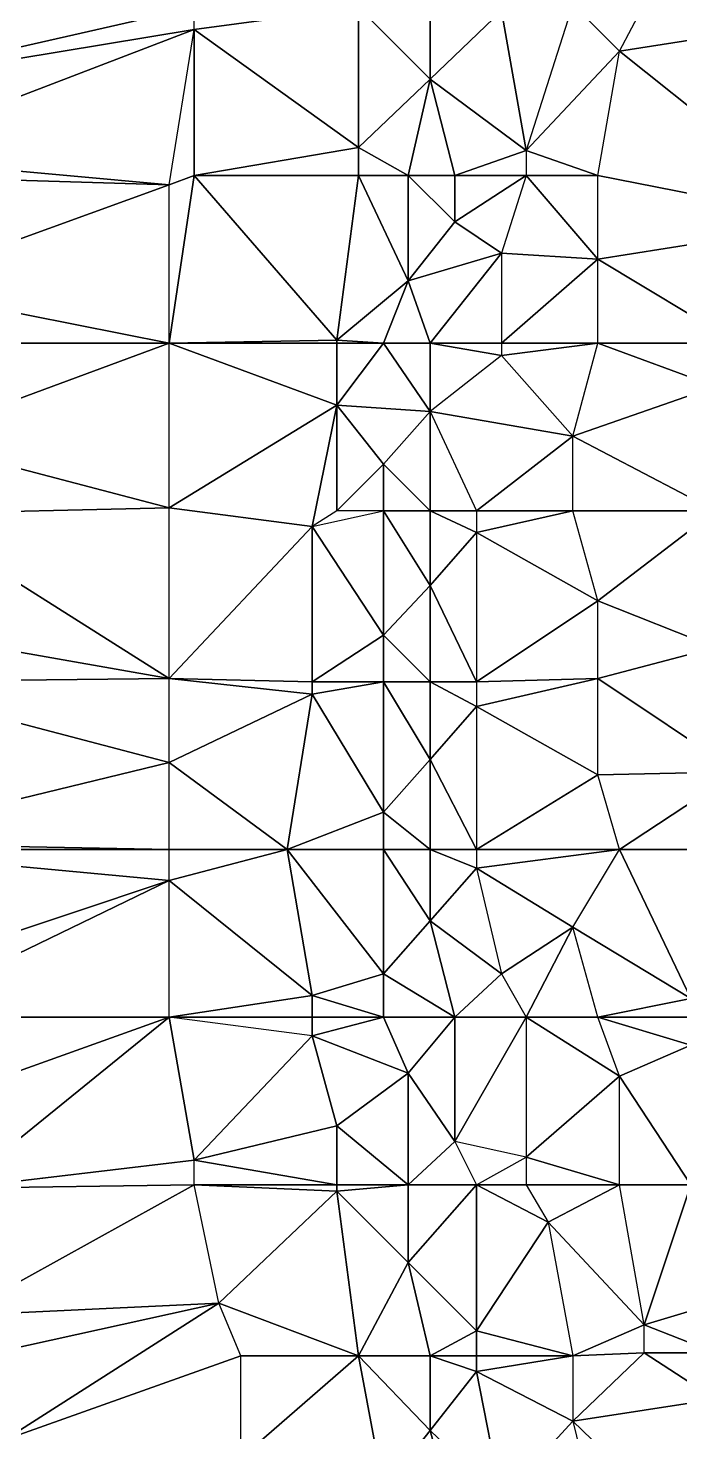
# Model space of a CAD drawing. Header units: metres. Extents: x 121.06818 to 121.07159, y 3.17836 to 3.18313.
# Drawn here: x 121.0696945 to 121.0699045, y 3.1798555 to 3.1803074 of the extents above; entities that cross this region are included whole.
import ezdxf

# ---------------------------------------------------------------- set-up
doc = ezdxf.new("R2010")
doc.units = ezdxf.units.M

msp = doc.modelspace()

# ---------------------------------------------------------------- linework, layer by layer
at = {"layer": 'DELAUNEY10018', "color": 252}
msp.add_3dface([(121.069809, 3.180112, 0.01024), (121.069786, 3.180097, 0.01023), (121.069786, 3.180147, 0.01023)], dxfattribs=at)
at = {"layer": 'DELAUNEY10019', "color": 252}
msp.add_3dface([(121.069824, 3.180097, 0.01025), (121.069809, 3.180112, 0.01024), (121.069824, 3.180128, 0.01025)], dxfattribs=at)
at = {"layer": 'DELAUNEY10059', "color": 252}
msp.add_3dface([(121.069839, 3.180097, 0.01026), (121.069878, 3.180123, 0.01027), (121.069839, 3.180145, 0.01026)], dxfattribs=at)
at = {"layer": 'DELAUNEY10070', "color": 252}
msp.add_3dface([(121.069824, 3.180128, 0.01025), (121.069809, 3.180112, 0.01024), (121.069809, 3.180152, 0.01024)], dxfattribs=at)
at = {"layer": 'DELAUNEY10071', "color": 252}
msp.add_3dface([(121.069916, 3.180108, 0.01027), (121.069878, 3.180123, 0.01027), (121.069916, 3.180152, 0.01027)], dxfattribs=at)
at = {"layer": 'DELAUNEY10087', "color": 252}
msp.add_3dface([(121.069839, 3.180097, 0.01026), (121.069824, 3.180128, 0.01025), (121.069839, 3.180145, 0.01026)], dxfattribs=at)
at = {"layer": 'DELAUNEY10126', "color": 252}
msp.add_3dface([(121.069786, 3.180147, 0.01023), (121.06974, 3.180098, 0.01022), (121.06974, 3.180153, 0.01022)], dxfattribs=at)
at = {"layer": 'DELAUNEY10127', "color": 252}
msp.add_3dface([(121.069839, 3.180145, 0.01026), (121.069824, 3.180128, 0.01025), (121.069824, 3.180152, 0.01025)], dxfattribs=at)
at = {"layer": 'DELAUNEY10141', "color": 252}
msp.add_3dface([(121.069809, 3.180112, 0.01024), (121.069786, 3.180147, 0.01023), (121.069809, 3.180152, 0.01024)], dxfattribs=at)
at = {"layer": 'DELAUNEY10142', "color": 252}
msp.add_3dface([(121.069839, 3.180145, 0.01026), (121.069878, 3.180123, 0.01027), (121.06987, 3.180152, 0.01027)], dxfattribs=at)
at = {"layer": 'DELAUNEY10157', "color": 252}
msp.add_3dface([(121.069656, 3.180151, 0.01021), (121.06974, 3.180098, 0.01022), (121.06974, 3.180153, 0.01022)], dxfattribs=at)
at = {"layer": 'DELAUNEY10158', "color": 252}
msp.add_3dface([(121.069656, 3.180151, 0.01021), (121.06974, 3.180153, 0.01022), (121.069656, 3.180175, 0.01021)], dxfattribs=at)
at = {"layer": 'DELAUNEY10159', "color": 252}
msp.add_3dface([(121.069786, 3.180147, 0.01023), (121.06974, 3.180153, 0.01022), (121.069794, 3.180186, 0.01023)], dxfattribs=at)
at = {"layer": 'DELAUNEY10182', "color": 252}
msp.add_3dface([(121.069916, 3.180152, 0.01027), (121.069878, 3.180123, 0.01027), (121.06987, 3.180152, 0.01027)], dxfattribs=at)
at = {"layer": 'DELAUNEY10202', "color": 252}
msp.add_3dface([(121.069794, 3.180152, 0.01023), (121.069786, 3.180147, 0.01023), (121.069809, 3.180152, 0.01024)], dxfattribs=at)
at = {"layer": 'DELAUNEY10203', "color": 252}
msp.add_3dface([(121.069794, 3.180152, 0.01023), (121.069786, 3.180147, 0.01023), (121.069794, 3.180186, 0.01023)], dxfattribs=at)
at = {"layer": 'DELAUNEY10204', "color": 252}
msp.add_3dface([(121.069824, 3.180128, 0.01025), (121.069809, 3.180152, 0.01024), (121.069824, 3.180152, 0.01025)], dxfattribs=at)
at = {"layer": 'DELAUNEY10205', "color": 252}
msp.add_3dface([(121.069839, 3.180145, 0.01026), (121.06987, 3.180152, 0.01027), (121.069839, 3.180152, 0.01026)], dxfattribs=at)
at = {"layer": 'DELAUNEY10221', "color": 252}
msp.add_3dface([(121.069809, 3.180152, 0.01024), (121.069794, 3.180152, 0.01023), (121.069809, 3.180167, 0.01024)], dxfattribs=at)
at = {"layer": 'DELAUNEY10270', "color": 252}
msp.add_3dface([(121.069824, 3.180152, 0.01025), (121.069809, 3.180152, 0.01024), (121.069809, 3.180167, 0.01024)], dxfattribs=at)
at = {"layer": 'DELAUNEY10284', "color": 252}
msp.add_3dface([(121.069839, 3.180145, 0.01026), (121.069824, 3.180152, 0.01025), (121.069839, 3.180152, 0.01026)], dxfattribs=at)
at = {"layer": 'DELAUNEY10296', "color": 252}
msp.add_3dface([(121.069916, 3.180152, 0.01027), (121.06987, 3.180152, 0.01027), (121.06987, 3.180176, 0.01027)], dxfattribs=at)
at = {"layer": 'DELAUNEY10323', "color": 252}
msp.add_3dface([(121.069839, 3.180152, 0.01026), (121.069824, 3.180152, 0.01025), (121.069824, 3.180184, 0.01025)], dxfattribs=at)
at = {"layer": 'DELAUNEY10324', "color": 252}
msp.add_3dface([(121.069839, 3.180152, 0.01026), (121.06987, 3.180152, 0.01027), (121.06987, 3.180176, 0.01027)], dxfattribs=at)
at = {"layer": 'DELAUNEY10400', "color": 252}
msp.add_3dface([(121.069809, 3.180167, 0.01024), (121.069794, 3.180152, 0.01023), (121.069794, 3.180186, 0.01023)], dxfattribs=at)
at = {"layer": 'DELAUNEY10401', "color": 252}
msp.add_3dface([(121.069824, 3.180152, 0.01025), (121.069809, 3.180167, 0.01024), (121.069824, 3.180184, 0.01025)], dxfattribs=at)
at = {"layer": 'DELAUNEY10429', "color": 252}
msp.add_3dface([(121.069656, 3.180175, 0.01021), (121.06974, 3.180153, 0.01022), (121.06974, 3.180206, 0.01022)], dxfattribs=at)
at = {"layer": 'DELAUNEY10430', "color": 252}
msp.add_3dface([(121.069839, 3.180152, 0.01026), (121.06987, 3.180176, 0.01027), (121.069824, 3.180184, 0.01025)], dxfattribs=at)
at = {"layer": 'DELAUNEY10431', "color": 252}
msp.add_3dface([(121.069916, 3.180152, 0.01027), (121.06987, 3.180176, 0.01027), (121.069916, 3.180192, 0.01027)], dxfattribs=at)
at = {"layer": 'DELAUNEY10461', "color": 252}
msp.add_3dface([(121.069824, 3.180184, 0.01025), (121.069809, 3.180167, 0.01024), (121.069794, 3.180186, 0.01023)], dxfattribs=at)
at = {"layer": 'DELAUNEY10479', "color": 252}
msp.add_3dface([(121.069794, 3.180186, 0.01023), (121.06974, 3.180153, 0.01022), (121.06974, 3.180206, 0.01022)], dxfattribs=at)
at = {"layer": 'DELAUNEY10480', "color": 252}
msp.add_3dface([(121.069916, 3.180192, 0.01027), (121.06987, 3.180176, 0.01027), (121.069878, 3.180206, 0.01027)], dxfattribs=at)
at = {"layer": 'DELAUNEY10509', "color": 252}
msp.add_3dface([(121.069824, 3.180184, 0.01025), (121.06987, 3.180176, 0.01027), (121.069847, 3.180202, 0.01026)], dxfattribs=at)
at = {"layer": 'DELAUNEY10522', "color": 252}
msp.add_3dface([(121.069649, 3.180206, 0.01021), (121.069656, 3.180175, 0.01021), (121.06974, 3.180206, 0.01022)], dxfattribs=at)
at = {"layer": 'DELAUNEY10523', "color": 252}
msp.add_3dface([(121.069847, 3.180202, 0.01026), (121.069824, 3.180184, 0.01025), (121.069824, 3.180206, 0.01025)], dxfattribs=at)
at = {"layer": 'DELAUNEY10541', "color": 252}
msp.add_3dface([(121.069794, 3.180186, 0.01023), (121.06974, 3.180206, 0.01022), (121.069794, 3.180206, 0.01023)], dxfattribs=at)
at = {"layer": 'DELAUNEY10542', "color": 252}
msp.add_3dface([(121.069847, 3.180202, 0.01026), (121.06987, 3.180176, 0.01027), (121.069878, 3.180206, 0.01027)], dxfattribs=at)
at = {"layer": 'DELAUNEY10563', "color": 252}
msp.add_3dface([(121.069824, 3.180184, 0.01025), (121.069794, 3.180186, 0.01023), (121.069809, 3.180206, 0.01024)], dxfattribs=at)
at = {"layer": 'DELAUNEY10587', "color": 252}
msp.add_3dface([(121.069916, 3.180192, 0.01027), (121.069878, 3.180206, 0.01027), (121.069923, 3.180206, 0.01027)], dxfattribs=at)
at = {"layer": 'DELAUNEY10615', "color": 252}
msp.add_3dface([(121.069809, 3.180206, 0.01024), (121.069794, 3.180186, 0.01023), (121.069794, 3.180206, 0.01023)], dxfattribs=at)
at = {"layer": 'DELAUNEY10616', "color": 252}
msp.add_3dface([(121.069824, 3.180184, 0.01025), (121.069809, 3.180206, 0.01024), (121.069824, 3.180206, 0.01025)], dxfattribs=at)
at = {"layer": 'DELAUNEY10665', "color": 252}
msp.add_3dface([(121.069794, 3.180206, 0.01023), (121.06974, 3.180206, 0.01022), (121.069794, 3.180207, 0.01023)], dxfattribs=at)
at = {"layer": 'DELAUNEY10666', "color": 252}
msp.add_3dface([(121.069824, 3.180206, 0.01025), (121.069809, 3.180206, 0.01024), (121.069817, 3.180226, 0.01024)], dxfattribs=at)
at = {"layer": 'DELAUNEY10667', "color": 252}
msp.add_3dface([(121.069847, 3.180202, 0.01026), (121.069878, 3.180206, 0.01027), (121.069847, 3.180206, 0.01026)], dxfattribs=at)
at = {"layer": 'DELAUNEY10681', "color": 252}
msp.add_3dface([(121.069809, 3.180206, 0.01024), (121.069794, 3.180206, 0.01023), (121.069794, 3.180207, 0.01023)], dxfattribs=at)
at = {"layer": 'DELAUNEY10682', "color": 252}
msp.add_3dface([(121.069847, 3.180202, 0.01026), (121.069824, 3.180206, 0.01025), (121.069847, 3.180206, 0.01026)], dxfattribs=at)
at = {"layer": 'DELAUNEY10716', "color": 252}
msp.add_3dface([(121.069649, 3.180206, 0.01021), (121.06974, 3.180206, 0.01022), (121.069649, 3.180224, 0.01021)], dxfattribs=at)
at = {"layer": 'DELAUNEY10732', "color": 252}
msp.add_3dface([(121.069847, 3.180206, 0.01026), (121.069824, 3.180206, 0.01025), (121.069847, 3.180235, 0.01026)], dxfattribs=at)
at = {"layer": 'DELAUNEY10751', "color": 252}
msp.add_3dface([(121.069794, 3.180207, 0.01023), (121.06974, 3.180206, 0.01022), (121.069748, 3.18026, 0.01022)], dxfattribs=at)
at = {"layer": 'DELAUNEY10752', "color": 252}
msp.add_3dface([(121.069847, 3.180206, 0.01026), (121.069878, 3.180206, 0.01027), (121.069878, 3.180233, 0.01027)], dxfattribs=at)
at = {"layer": 'DELAUNEY10768', "color": 252}
msp.add_3dface([(121.069809, 3.180206, 0.01024), (121.069794, 3.180207, 0.01023), (121.069817, 3.180226, 0.01024)], dxfattribs=at)
at = {"layer": 'DELAUNEY10786', "color": 252}
msp.add_3dface([(121.069923, 3.180206, 0.01027), (121.069878, 3.180206, 0.01027), (121.069878, 3.180233, 0.01027)], dxfattribs=at)
at = {"layer": 'DELAUNEY10802', "color": 252}
msp.add_3dface([(121.069824, 3.180206, 0.01025), (121.069817, 3.180226, 0.01024), (121.069847, 3.180235, 0.01026)], dxfattribs=at)
at = {"layer": 'DELAUNEY10819', "color": 252}
msp.add_3dface([(121.069649, 3.180224, 0.01021), (121.06974, 3.180206, 0.01022), (121.06974, 3.180257, 0.01022)], dxfattribs=at)
at = {"layer": 'DELAUNEY10835', "color": 252}
msp.add_3dface([(121.069817, 3.180226, 0.01024), (121.069794, 3.180207, 0.01023), (121.069801, 3.18026, 0.01023)], dxfattribs=at)
at = {"layer": 'DELAUNEY10836', "color": 252}
msp.add_3dface([(121.069847, 3.180235, 0.01026), (121.069847, 3.180206, 0.01026), (121.069878, 3.180233, 0.01027)], dxfattribs=at)
at = {"layer": 'DELAUNEY10849', "color": 252}
msp.add_3dface([(121.069847, 3.180235, 0.01026), (121.069817, 3.180226, 0.01024), (121.069832, 3.180245, 0.01025)], dxfattribs=at)
at = {"layer": 'DELAUNEY10850', "color": 252}
msp.add_3dface([(121.069847, 3.180235, 0.01026), (121.069878, 3.180233, 0.01027), (121.069855, 3.18026, 0.01026)], dxfattribs=at)
at = {"layer": 'DELAUNEY10851', "color": 252}
msp.add_3dface([(121.069923, 3.180206, 0.01027), (121.069878, 3.180233, 0.01027), (121.069954, 3.180245, 0.01027)], dxfattribs=at)
at = {"layer": 'DELAUNEY10894', "color": 252}
msp.add_3dface([(121.069748, 3.18026, 0.01022), (121.06974, 3.180206, 0.01022), (121.06974, 3.180257, 0.01022)], dxfattribs=at)
at = {"layer": 'DELAUNEY10895', "color": 252}
msp.add_3dface([(121.069832, 3.180245, 0.01025), (121.069817, 3.180226, 0.01024), (121.069817, 3.18026, 0.01024)], dxfattribs=at)
at = {"layer": 'DELAUNEY10915', "color": 252}
msp.add_3dface([(121.069641, 3.18026, 0.01021), (121.069649, 3.180224, 0.01021), (121.06974, 3.180257, 0.01022)], dxfattribs=at)
at = {"layer": 'DELAUNEY10916', "color": 252}
msp.add_3dface([(121.069794, 3.180207, 0.01023), (121.069748, 3.18026, 0.01022), (121.069801, 3.18026, 0.01023)], dxfattribs=at)
at = {"layer": 'DELAUNEY10917', "color": 252}
msp.add_3dface([(121.069847, 3.180235, 0.01026), (121.069832, 3.180245, 0.01025), (121.069855, 3.18026, 0.01026)], dxfattribs=at)
at = {"layer": 'DELAUNEY10923', "color": 252}
msp.add_3dface([(121.069748, 3.18026, 0.01022), (121.06974, 3.180257, 0.01022), (121.069748, 3.180307, 0.01022)], dxfattribs=at)
at = {"layer": 'DELAUNEY10942', "color": 252}
msp.add_3dface([(121.069817, 3.180226, 0.01024), (121.069801, 3.18026, 0.01023), (121.069817, 3.18026, 0.01024)], dxfattribs=at)
at = {"layer": 'DELAUNEY10959', "color": 252}
msp.add_3dface([(121.069801, 3.18026, 0.01023), (121.069748, 3.18026, 0.01022), (121.069801, 3.180269, 0.01023)], dxfattribs=at)
at = {"layer": 'DELAUNEY10976', "color": 252}
msp.add_3dface([(121.069855, 3.18026, 0.01026), (121.069878, 3.180233, 0.01027), (121.069878, 3.18026, 0.01027)], dxfattribs=at)
at = {"layer": 'DELAUNEY10977', "color": 252}
msp.add_3dface([(121.069954, 3.180245, 0.01027), (121.069878, 3.180233, 0.01027), (121.069878, 3.18026, 0.01027)], dxfattribs=at)
at = {"layer": 'DELAUNEY10994', "color": 252}
msp.add_3dface([(121.069817, 3.18026, 0.01024), (121.069801, 3.18026, 0.01023), (121.069801, 3.180269, 0.01023)], dxfattribs=at)
at = {"layer": 'DELAUNEY10995', "color": 252}
msp.add_3dface([(121.069832, 3.180245, 0.01025), (121.069817, 3.18026, 0.01024), (121.069832, 3.18026, 0.01025)], dxfattribs=at)
at = {"layer": 'DELAUNEY11010', "color": 252}
msp.add_3dface([(121.069855, 3.18026, 0.01026), (121.069832, 3.180245, 0.01025), (121.069832, 3.18026, 0.01025)], dxfattribs=at)
at = {"layer": 'DELAUNEY11011', "color": 252}
msp.add_3dface([(121.069855, 3.18026, 0.01026), (121.069878, 3.18026, 0.01027), (121.069855, 3.180268, 0.01026)], dxfattribs=at)
at = {"layer": 'DELAUNEY11012', "color": 252}
msp.add_3dface([(121.069954, 3.180245, 0.01027), (121.069878, 3.18026, 0.01027), (121.069885, 3.1803, 0.01027)], dxfattribs=at)
at = {"layer": 'DELAUNEY11047', "color": 252}
msp.add_3dface([(121.069641, 3.18026, 0.01021), (121.06974, 3.180257, 0.01022), (121.069641, 3.180266, 0.01021)], dxfattribs=at)
at = {"layer": 'DELAUNEY11059', "color": 252}
msp.add_3dface([(121.069832, 3.18026, 0.01025), (121.069817, 3.18026, 0.01024), (121.069824, 3.180291, 0.01024)], dxfattribs=at)
at = {"layer": 'DELAUNEY11060', "color": 252}
msp.add_3dface([(121.069855, 3.18026, 0.01026), (121.069832, 3.18026, 0.01025), (121.069855, 3.180268, 0.01026)], dxfattribs=at)
at = {"layer": 'DELAUNEY11112', "color": 252}
msp.add_3dface([(121.069633, 3.180288, 0.01021), (121.069641, 3.180266, 0.01021), (121.069748, 3.180307, 0.01022)], dxfattribs=at)
at = {"layer": 'DELAUNEY11113', "color": 252}
msp.add_3dface([(121.069641, 3.180266, 0.01021), (121.06974, 3.180257, 0.01022), (121.069748, 3.180307, 0.01022)], dxfattribs=at)
at = {"layer": 'DELAUNEY11114', "color": 252}
msp.add_3dface([(121.069801, 3.180269, 0.01023), (121.069748, 3.18026, 0.01022), (121.069748, 3.180307, 0.01022)], dxfattribs=at)
at = {"layer": 'DELAUNEY11115', "color": 252}
msp.add_3dface([(121.069817, 3.18026, 0.01024), (121.069801, 3.180269, 0.01023), (121.069824, 3.180291, 0.01024)], dxfattribs=at)
at = {"layer": 'DELAUNEY11116', "color": 252}
msp.add_3dface([(121.069855, 3.180268, 0.01026), (121.069832, 3.18026, 0.01025), (121.069824, 3.180291, 0.01024)], dxfattribs=at)
at = {"layer": 'DELAUNEY11127', "color": 252}
msp.add_3dface([(121.069855, 3.180268, 0.01026), (121.069878, 3.18026, 0.01027), (121.069885, 3.1803, 0.01027)], dxfattribs=at)
at = {"layer": 'DELAUNEY11171', "color": 252}
msp.add_3dface([(121.069954, 3.180245, 0.01027), (121.069885, 3.1803, 0.01027), (121.069962, 3.180312, 0.01028)], dxfattribs=at)
at = {"layer": 'DELAUNEY11181', "color": 252}
msp.add_3dface([(121.069824, 3.180291, 0.01024), (121.069801, 3.180269, 0.01023), (121.069801, 3.180314, 0.01023)], dxfattribs=at)
at = {"layer": 'DELAUNEY11189', "color": 252}
msp.add_3dface([(121.069855, 3.180268, 0.01026), (121.069824, 3.180291, 0.01024), (121.069847, 3.180313, 0.01025)], dxfattribs=at)
at = {"layer": 'DELAUNEY11206', "color": 252}
msp.add_3dface([(121.069855, 3.180268, 0.01026), (121.069885, 3.1803, 0.01027), (121.06987, 3.180315, 0.01026)], dxfattribs=at)
at = {"layer": 'DELAUNEY11207', "color": 252}
msp.add_3dface([(121.069962, 3.180312, 0.01028), (121.069885, 3.1803, 0.01027), (121.069893, 3.180315, 0.01027)], dxfattribs=at)
at = {"layer": 'DELAUNEY11221', "color": 252}
msp.add_3dface([(121.069626, 3.180314, 0.01021), (121.069633, 3.180288, 0.01021), (121.069748, 3.180314, 0.01022)], dxfattribs=at)
at = {"layer": 'DELAUNEY11231', "color": 252}
msp.add_3dface([(121.069801, 3.180269, 0.01023), (121.069748, 3.180307, 0.01022), (121.069801, 3.180314, 0.01023)], dxfattribs=at)
at = {"layer": 'DELAUNEY11241', "color": 252}
msp.add_3dface([(121.069885, 3.1803, 0.01027), (121.069893, 3.180315, 0.01027), (121.06987, 3.180315, 0.01026)], dxfattribs=at)
at = {"layer": 'DELAUNEY11251', "color": 252}
msp.add_3dface([(121.069801, 3.180314, 0.01023), (121.069748, 3.180307, 0.01022), (121.069748, 3.180314, 0.01022)], dxfattribs=at)
at = {"layer": 'DELAUNEY11252', "color": 252}
msp.add_3dface([(121.069847, 3.180313, 0.01025), (121.069824, 3.180291, 0.01024), (121.069824, 3.180315, 0.01024)], dxfattribs=at)
at = {"layer": 'DELAUNEY11253', "color": 252}
msp.add_3dface([(121.069855, 3.180268, 0.01026), (121.069847, 3.180313, 0.01025), (121.06987, 3.180315, 0.01026)], dxfattribs=at)
at = {"layer": 'DELAUNEY11270', "color": 252}
msp.add_3dface([(121.069824, 3.180291, 0.01024), (121.069801, 3.180314, 0.01023), (121.069824, 3.180315, 0.01024)], dxfattribs=at)
at = {"layer": 'DELAUNEY11290', "color": 252}
msp.add_3dface([(121.069633, 3.180288, 0.01021), (121.069748, 3.180307, 0.01022), (121.069748, 3.180314, 0.01022)], dxfattribs=at)
at = {"layer": 'DELAUNEY8071', "color": 252}
msp.add_3dface([(121.069878, 3.179826, 0.01026), (121.069901, 3.179829, 0.01027), (121.06987, 3.179859, 0.01026)], dxfattribs=at)
at = {"layer": 'DELAUNEY8084', "color": 252}
msp.add_3dface([(121.069847, 3.179834, 0.01025), (121.069832, 3.179826, 0.01024), (121.069824, 3.179856, 0.01024)], dxfattribs=at)
at = {"layer": 'DELAUNEY8085', "color": 252}
msp.add_3dface([(121.069923, 3.179826, 0.01028), (121.069901, 3.179829, 0.01027), (121.069916, 3.179866, 0.01028)], dxfattribs=at)
at = {"layer": 'DELAUNEY8106', "color": 252}
msp.add_3dface([(121.069878, 3.179826, 0.01026), (121.069847, 3.179834, 0.01025), (121.06987, 3.179859, 0.01026)], dxfattribs=at)
at = {"layer": 'DELAUNEY8119', "color": 252}
msp.add_3dface([(121.069832, 3.179826, 0.01024), (121.069809, 3.179837, 0.01023), (121.069824, 3.179856, 0.01024)], dxfattribs=at)
at = {"layer": 'DELAUNEY8146', "color": 252}
msp.add_3dface([(121.069824, 3.179856, 0.01024), (121.069809, 3.179837, 0.01023), (121.069801, 3.17988, 0.01023)], dxfattribs=at)
at = {"layer": 'DELAUNEY8147', "color": 252}
msp.add_3dface([(121.06987, 3.179859, 0.01026), (121.069847, 3.179834, 0.01025), (121.069839, 3.179875, 0.01025)], dxfattribs=at)
at = {"layer": 'DELAUNEY8172', "color": 252}
msp.add_3dface([(121.069847, 3.179834, 0.01025), (121.069824, 3.179856, 0.01024), (121.069839, 3.179875, 0.01025)], dxfattribs=at)
at = {"layer": 'DELAUNEY8188', "color": 252}
msp.add_3dface([(121.069809, 3.179837, 0.01023), (121.069763, 3.179847, 0.01022), (121.069801, 3.17988, 0.01023)], dxfattribs=at)
at = {"layer": 'DELAUNEY8189', "color": 252}
msp.add_3dface([(121.069916, 3.179866, 0.01028), (121.069901, 3.179829, 0.01027), (121.06987, 3.179859, 0.01026)], dxfattribs=at)
at = {"layer": 'DELAUNEY8235', "color": 252}
msp.add_3dface([(121.069687, 3.179853, 0.01021), (121.069763, 3.179847, 0.01022), (121.069763, 3.17988, 0.01022)], dxfattribs=at)
at = {"layer": 'DELAUNEY8260', "color": 252}
msp.add_3dface([(121.069916, 3.179866, 0.01028), (121.06987, 3.179859, 0.01026), (121.069893, 3.179881, 0.01027)], dxfattribs=at)
at = {"layer": 'DELAUNEY8276', "color": 252}
msp.add_3dface([(121.069801, 3.17988, 0.01023), (121.069763, 3.179847, 0.01022), (121.069763, 3.17988, 0.01022)], dxfattribs=at)
at = {"layer": 'DELAUNEY8277', "color": 252}
msp.add_3dface([(121.069839, 3.179875, 0.01025), (121.069824, 3.179856, 0.01024), (121.069824, 3.17988, 0.01024)], dxfattribs=at)
at = {"layer": 'DELAUNEY8278', "color": 252}
msp.add_3dface([(121.06987, 3.179859, 0.01026), (121.069893, 3.179881, 0.01027), (121.06987, 3.17988, 0.01026)], dxfattribs=at)
at = {"layer": 'DELAUNEY8290', "color": 252}
msp.add_3dface([(121.06987, 3.179859, 0.01026), (121.069839, 3.179875, 0.01025), (121.06987, 3.17988, 0.01026)], dxfattribs=at)
at = {"layer": 'DELAUNEY8291', "color": 252}
msp.add_3dface([(121.069916, 3.179866, 0.01028), (121.069893, 3.179881, 0.01027), (121.069916, 3.179881, 0.01028)], dxfattribs=at)
at = {"layer": 'DELAUNEY8311', "color": 252}
msp.add_3dface([(121.069824, 3.179856, 0.01024), (121.069801, 3.17988, 0.01023), (121.069824, 3.17988, 0.01024)], dxfattribs=at)
at = {"layer": 'DELAUNEY8329', "color": 252}
msp.add_3dface([(121.069687, 3.179853, 0.01021), (121.069763, 3.17988, 0.01022), (121.069756, 3.179897, 0.01022)], dxfattribs=at)
at = {"layer": 'DELAUNEY8342', "color": 252}
msp.add_3dface([(121.069801, 3.17988, 0.01023), (121.069763, 3.17988, 0.01022), (121.069756, 3.179897, 0.01022)], dxfattribs=at)
at = {"layer": 'DELAUNEY8381', "color": 252}
msp.add_3dface([(121.069824, 3.17988, 0.01024), (121.069801, 3.17988, 0.01023), (121.069817, 3.17991, 0.01024)], dxfattribs=at)
at = {"layer": 'DELAUNEY8382', "color": 252}
msp.add_3dface([(121.069839, 3.179875, 0.01025), (121.069824, 3.17988, 0.01024), (121.069839, 3.17988, 0.01025)], dxfattribs=at)
at = {"layer": 'DELAUNEY8383', "color": 252}
msp.add_3dface([(121.06987, 3.17988, 0.01026), (121.069839, 3.179875, 0.01025), (121.069839, 3.17988, 0.01025)], dxfattribs=at)
at = {"layer": 'DELAUNEY8396', "color": 252}
msp.add_3dface([(121.069687, 3.179853, 0.01021), (121.069756, 3.179897, 0.01022), (121.069679, 3.17988, 0.01021)], dxfattribs=at)
at = {"layer": 'DELAUNEY8397', "color": 252}
msp.add_3dface([(121.06987, 3.17988, 0.01026), (121.069893, 3.179881, 0.01027), (121.069893, 3.17989, 0.01027)], dxfattribs=at)
at = {"layer": 'DELAUNEY8398', "color": 252}
msp.add_3dface([(121.069916, 3.179881, 0.01028), (121.069893, 3.179881, 0.01027), (121.069893, 3.17989, 0.01027)], dxfattribs=at)
at = {"layer": 'DELAUNEY8424', "color": 252}
msp.add_3dface([(121.069672, 3.179893, 0.01021), (121.069679, 3.17988, 0.01021), (121.069756, 3.179897, 0.01022)], dxfattribs=at)
at = {"layer": 'DELAUNEY8425', "color": 252}
msp.add_3dface([(121.069839, 3.17988, 0.01025), (121.069824, 3.17988, 0.01024), (121.069839, 3.179888, 0.01025)], dxfattribs=at)
at = {"layer": 'DELAUNEY8442', "color": 252}
msp.add_3dface([(121.06987, 3.17988, 0.01026), (121.069839, 3.17988, 0.01025), (121.069839, 3.179888, 0.01025)], dxfattribs=at)
at = {"layer": 'DELAUNEY8459', "color": 252}
msp.add_3dface([(121.069839, 3.179888, 0.01025), (121.069824, 3.17988, 0.01024), (121.069817, 3.17991, 0.01024)], dxfattribs=at)
at = {"layer": 'DELAUNEY8477', "color": 252}
msp.add_3dface([(121.06987, 3.17988, 0.01026), (121.069839, 3.179888, 0.01025), (121.069862, 3.179923, 0.01026)], dxfattribs=at)
at = {"layer": 'DELAUNEY8478', "color": 252}
msp.add_3dface([(121.06987, 3.17988, 0.01026), (121.069893, 3.17989, 0.01027), (121.069862, 3.179923, 0.01026)], dxfattribs=at)
at = {"layer": 'DELAUNEY8496', "color": 252}
msp.add_3dface([(121.069916, 3.179881, 0.01028), (121.069893, 3.17989, 0.01027), (121.069923, 3.179899, 0.01028)], dxfattribs=at)
at = {"layer": 'DELAUNEY8543', "color": 252}
msp.add_3dface([(121.069817, 3.17991, 0.01024), (121.069801, 3.17988, 0.01023), (121.069794, 3.179933, 0.01023)], dxfattribs=at)
at = {"layer": 'DELAUNEY8544', "color": 252}
msp.add_3dface([(121.069923, 3.179899, 0.01028), (121.069893, 3.17989, 0.01027), (121.069908, 3.179935, 0.01028)], dxfattribs=at)
at = {"layer": 'DELAUNEY8560', "color": 252}
msp.add_3dface([(121.069839, 3.179888, 0.01025), (121.069817, 3.17991, 0.01024), (121.069839, 3.179935, 0.01025)], dxfattribs=at)
at = {"layer": 'DELAUNEY8571', "color": 252}
msp.add_3dface([(121.069801, 3.17988, 0.01023), (121.069756, 3.179897, 0.01022), (121.069794, 3.179933, 0.01023)], dxfattribs=at)
at = {"layer": 'DELAUNEY8572', "color": 252}
msp.add_3dface([(121.069862, 3.179923, 0.01026), (121.069839, 3.179888, 0.01025), (121.069839, 3.179935, 0.01025)], dxfattribs=at)
at = {"layer": 'DELAUNEY8604', "color": 252}
msp.add_3dface([(121.069794, 3.179933, 0.01023), (121.069756, 3.179897, 0.01022), (121.069748, 3.179935, 0.01022)], dxfattribs=at)
at = {"layer": 'DELAUNEY8605', "color": 252}
msp.add_3dface([(121.069862, 3.179923, 0.01026), (121.069893, 3.17989, 0.01027), (121.069885, 3.179935, 0.01027)], dxfattribs=at)
at = {"layer": 'DELAUNEY8621', "color": 252}
msp.add_3dface([(121.069817, 3.17991, 0.01024), (121.069794, 3.179933, 0.01023), (121.069817, 3.179935, 0.01024)], dxfattribs=at)
at = {"layer": 'DELAUNEY8637', "color": 252}
msp.add_3dface([(121.069672, 3.179893, 0.01021), (121.069756, 3.179897, 0.01022), (121.069748, 3.179935, 0.01022)], dxfattribs=at)
at = {"layer": 'DELAUNEY8638', "color": 252}
msp.add_3dface([(121.069672, 3.179893, 0.01021), (121.069748, 3.179935, 0.01022), (121.069672, 3.179934, 0.01021)], dxfattribs=at)
at = {"layer": 'DELAUNEY8657', "color": 252}
msp.add_3dface([(121.069839, 3.179935, 0.01025), (121.069817, 3.17991, 0.01024), (121.069817, 3.179935, 0.01024)], dxfattribs=at)
at = {"layer": 'DELAUNEY8658', "color": 252}
msp.add_3dface([(121.069862, 3.179923, 0.01026), (121.069885, 3.179935, 0.01027), (121.069855, 3.179935, 0.01026)], dxfattribs=at)
at = {"layer": 'DELAUNEY8659', "color": 252}
msp.add_3dface([(121.069893, 3.17989, 0.01027), (121.069885, 3.179935, 0.01027), (121.069908, 3.179935, 0.01028)], dxfattribs=at)
at = {"layer": 'DELAUNEY8673', "color": 252}
msp.add_3dface([(121.069862, 3.179923, 0.01026), (121.069839, 3.179935, 0.01025), (121.069855, 3.179935, 0.01026)], dxfattribs=at)
at = {"layer": 'DELAUNEY8695', "color": 252}
msp.add_3dface([(121.069672, 3.179934, 0.01021), (121.069748, 3.179935, 0.01022), (121.069748, 3.179943, 0.01022)], dxfattribs=at)
at = {"layer": 'DELAUNEY8696', "color": 252}
msp.add_3dface([(121.069908, 3.179935, 0.01028), (121.069885, 3.179935, 0.01027), (121.069885, 3.17997, 0.01027)], dxfattribs=at)
at = {"layer": 'DELAUNEY8725', "color": 252}
msp.add_3dface([(121.069794, 3.179933, 0.01023), (121.069748, 3.179935, 0.01022), (121.069794, 3.179935, 0.01023)], dxfattribs=at)
at = {"layer": 'DELAUNEY8748', "color": 252}
msp.add_3dface([(121.069817, 3.179935, 0.01024), (121.069794, 3.179933, 0.01023), (121.069794, 3.179935, 0.01023)], dxfattribs=at)
at = {"layer": 'DELAUNEY8749', "color": 252}
msp.add_3dface([(121.069855, 3.179935, 0.01026), (121.069839, 3.179935, 0.01025), (121.069855, 3.179944, 0.01026)], dxfattribs=at)
at = {"layer": 'DELAUNEY8760', "color": 252}
msp.add_3dface([(121.069839, 3.179935, 0.01025), (121.069817, 3.179935, 0.01024), (121.069832, 3.179949, 0.01025)], dxfattribs=at)
at = {"layer": 'DELAUNEY8800', "color": 252}
msp.add_3dface([(121.069794, 3.179935, 0.01023), (121.069748, 3.179935, 0.01022), (121.069748, 3.179943, 0.01022)], dxfattribs=at)
at = {"layer": 'DELAUNEY8814', "color": 252}
msp.add_3dface([(121.069656, 3.179959, 0.01021), (121.069672, 3.179934, 0.01021), (121.06974, 3.179989, 0.01022)], dxfattribs=at)
at = {"layer": 'DELAUNEY8815', "color": 252}
msp.add_3dface([(121.069817, 3.179935, 0.01024), (121.069794, 3.179935, 0.01023), (121.069794, 3.179954, 0.01023)], dxfattribs=at)
at = {"layer": 'DELAUNEY8826', "color": 252}
msp.add_3dface([(121.069672, 3.179934, 0.01021), (121.069748, 3.179943, 0.01022), (121.06974, 3.179989, 0.01022)], dxfattribs=at)
at = {"layer": 'DELAUNEY8827', "color": 252}
msp.add_3dface([(121.069832, 3.179949, 0.01025), (121.069817, 3.179935, 0.01024), (121.069817, 3.179971, 0.01024)], dxfattribs=at)
at = {"layer": 'DELAUNEY8828', "color": 252}
msp.add_3dface([(121.069832, 3.179949, 0.01025), (121.069839, 3.179935, 0.01025), (121.069855, 3.179944, 0.01026)], dxfattribs=at)
at = {"layer": 'DELAUNEY8829', "color": 252}
msp.add_3dface([(121.069855, 3.179935, 0.01026), (121.069885, 3.179935, 0.01027), (121.069855, 3.179944, 0.01026)], dxfattribs=at)
at = {"layer": 'DELAUNEY8848', "color": 252}
msp.add_3dface([(121.069794, 3.179935, 0.01023), (121.069748, 3.179943, 0.01022), (121.069794, 3.179954, 0.01023)], dxfattribs=at)
at = {"layer": 'DELAUNEY8865', "color": 252}
msp.add_3dface([(121.069855, 3.179944, 0.01026), (121.069885, 3.179935, 0.01027), (121.069885, 3.17997, 0.01027)], dxfattribs=at)
at = {"layer": 'DELAUNEY8885', "color": 252}
msp.add_3dface([(121.069794, 3.179954, 0.01023), (121.069748, 3.179943, 0.01022), (121.069786, 3.179983, 0.01023)], dxfattribs=at)
at = {"layer": 'DELAUNEY8897', "color": 252}
msp.add_3dface([(121.069817, 3.179935, 0.01024), (121.069794, 3.179954, 0.01023), (121.069817, 3.179971, 0.01024)], dxfattribs=at)
at = {"layer": 'DELAUNEY8898', "color": 252}
msp.add_3dface([(121.069855, 3.179944, 0.01026), (121.069832, 3.179949, 0.01025), (121.069855, 3.179989, 0.01026)], dxfattribs=at)
at = {"layer": 'DELAUNEY8931', "color": 252}
msp.add_3dface([(121.069817, 3.179971, 0.01024), (121.069794, 3.179954, 0.01023), (121.069786, 3.179983, 0.01023)], dxfattribs=at)
at = {"layer": 'DELAUNEY8932', "color": 252}
msp.add_3dface([(121.069855, 3.179944, 0.01026), (121.069885, 3.17997, 0.01027), (121.069855, 3.179989, 0.01026)], dxfattribs=at)
at = {"layer": 'DELAUNEY8933', "color": 252}
msp.add_3dface([(121.069908, 3.179935, 0.01028), (121.069885, 3.17997, 0.01027), (121.069908, 3.17998, 0.01028)], dxfattribs=at)
at = {"layer": 'DELAUNEY8949', "color": 252}
msp.add_3dface([(121.069832, 3.179949, 0.01025), (121.069817, 3.179971, 0.01024), (121.069832, 3.179989, 0.01025)], dxfattribs=at)
at = {"layer": 'DELAUNEY8972', "color": 252}
msp.add_3dface([(121.06974, 3.179989, 0.01022), (121.069748, 3.179943, 0.01022), (121.069786, 3.179983, 0.01023)], dxfattribs=at)
at = {"layer": 'DELAUNEY8973', "color": 252}
msp.add_3dface([(121.069908, 3.17998, 0.01028), (121.069885, 3.17997, 0.01027), (121.069878, 3.179989, 0.01027)], dxfattribs=at)
at = {"layer": 'DELAUNEY9034', "color": 252}
msp.add_3dface([(121.069855, 3.179989, 0.01026), (121.069832, 3.179949, 0.01025), (121.069832, 3.179989, 0.01025)], dxfattribs=at)
at = {"layer": 'DELAUNEY9054', "color": 252}
msp.add_3dface([(121.069649, 3.179989, 0.01021), (121.069656, 3.179959, 0.01021), (121.06974, 3.179989, 0.01022)], dxfattribs=at)
at = {"layer": 'DELAUNEY9055', "color": 252}
msp.add_3dface([(121.069832, 3.179989, 0.01025), (121.069817, 3.179971, 0.01024), (121.069809, 3.179989, 0.01024)], dxfattribs=at)
at = {"layer": 'DELAUNEY9056', "color": 252}
msp.add_3dface([(121.069855, 3.179989, 0.01026), (121.069885, 3.17997, 0.01027), (121.069878, 3.179989, 0.01027)], dxfattribs=at)
at = {"layer": 'DELAUNEY9076', "color": 252}
msp.add_3dface([(121.069786, 3.179983, 0.01023), (121.06974, 3.179989, 0.01022), (121.069786, 3.179989, 0.01023)], dxfattribs=at)
at = {"layer": 'DELAUNEY9077', "color": 252}
msp.add_3dface([(121.069855, 3.179989, 0.01026), (121.069832, 3.179989, 0.01025), (121.069847, 3.180003, 0.01026)], dxfattribs=at)
at = {"layer": 'DELAUNEY9100', "color": 252}
msp.add_3dface([(121.069817, 3.179971, 0.01024), (121.069786, 3.179983, 0.01023), (121.069809, 3.179989, 0.01024)], dxfattribs=at)
at = {"layer": 'DELAUNEY9111', "color": 252}
msp.add_3dface([(121.069809, 3.179989, 0.01024), (121.069786, 3.179983, 0.01023), (121.069786, 3.179989, 0.01023)], dxfattribs=at)
at = {"layer": 'DELAUNEY9112', "color": 252}
msp.add_3dface([(121.069855, 3.179989, 0.01026), (121.069878, 3.179989, 0.01027), (121.06987, 3.180018, 0.01027)], dxfattribs=at)
at = {"layer": 'DELAUNEY9143', "color": 252}
msp.add_3dface([(121.069641, 3.18, 0.01021), (121.069649, 3.179989, 0.01021), (121.06974, 3.180033, 0.01022)], dxfattribs=at)
at = {"layer": 'DELAUNEY9165', "color": 252}
msp.add_3dface([(121.069649, 3.179989, 0.01021), (121.06974, 3.179989, 0.01022), (121.06974, 3.180033, 0.01022)], dxfattribs=at)
at = {"layer": 'DELAUNEY9166', "color": 252}
msp.add_3dface([(121.069786, 3.179989, 0.01023), (121.06974, 3.179989, 0.01022), (121.069786, 3.179996, 0.01023)], dxfattribs=at)
at = {"layer": 'DELAUNEY9167', "color": 252}
msp.add_3dface([(121.069832, 3.179989, 0.01025), (121.069809, 3.179989, 0.01024), (121.069809, 3.180003, 0.01024)], dxfattribs=at)
at = {"layer": 'DELAUNEY9168', "color": 252}
msp.add_3dface([(121.069908, 3.17998, 0.01028), (121.069878, 3.179989, 0.01027), (121.069908, 3.179989, 0.01028)], dxfattribs=at)
at = {"layer": 'DELAUNEY9169', "color": 252}
msp.add_3dface([(121.069908, 3.179989, 0.01028), (121.069878, 3.179989, 0.01027), (121.069908, 3.179995, 0.01028)], dxfattribs=at)
at = {"layer": 'DELAUNEY9181', "color": 252}
msp.add_3dface([(121.069809, 3.179989, 0.01024), (121.069786, 3.179989, 0.01023), (121.069786, 3.179996, 0.01023)], dxfattribs=at)
at = {"layer": 'DELAUNEY9219', "color": 252}
msp.add_3dface([(121.069786, 3.179996, 0.01023), (121.06974, 3.179989, 0.01022), (121.06974, 3.180033, 0.01022)], dxfattribs=at)
at = {"layer": 'DELAUNEY9220', "color": 252}
msp.add_3dface([(121.069847, 3.180003, 0.01026), (121.069832, 3.179989, 0.01025), (121.069824, 3.18002, 0.01025)], dxfattribs=at)
at = {"layer": 'DELAUNEY9221', "color": 252}
msp.add_3dface([(121.069847, 3.180003, 0.01026), (121.069855, 3.179989, 0.01026), (121.06987, 3.180018, 0.01027)], dxfattribs=at)
at = {"layer": 'DELAUNEY9222', "color": 252}
msp.add_3dface([(121.069908, 3.179995, 0.01028), (121.069878, 3.179989, 0.01027), (121.06987, 3.180018, 0.01027)], dxfattribs=at)
at = {"layer": 'DELAUNEY9234', "color": 252}
msp.add_3dface([(121.069809, 3.179989, 0.01024), (121.069786, 3.179996, 0.01023), (121.069809, 3.180003, 0.01024)], dxfattribs=at)
at = {"layer": 'DELAUNEY9235', "color": 252}
msp.add_3dface([(121.069809, 3.180003, 0.01024), (121.069786, 3.179996, 0.01023), (121.069778, 3.180043, 0.01023)], dxfattribs=at)
at = {"layer": 'DELAUNEY9253', "color": 252}
msp.add_3dface([(121.069832, 3.179989, 0.01025), (121.069809, 3.180003, 0.01024), (121.069824, 3.18002, 0.01025)], dxfattribs=at)
at = {"layer": 'DELAUNEY9295', "color": 252}
msp.add_3dface([(121.069824, 3.18002, 0.01025), (121.069809, 3.180003, 0.01024), (121.069809, 3.180043, 0.01024)], dxfattribs=at)
at = {"layer": 'DELAUNEY9296', "color": 252}
msp.add_3dface([(121.069847, 3.180003, 0.01026), (121.06987, 3.180018, 0.01027), (121.069839, 3.180037, 0.01026)], dxfattribs=at)
at = {"layer": 'DELAUNEY9315', "color": 252}
msp.add_3dface([(121.069847, 3.180003, 0.01026), (121.069824, 3.18002, 0.01025), (121.069839, 3.180037, 0.01026)], dxfattribs=at)
at = {"layer": 'DELAUNEY9329', "color": 252}
msp.add_3dface([(121.069908, 3.179995, 0.01028), (121.06987, 3.180018, 0.01027), (121.069885, 3.180043, 0.01027)], dxfattribs=at)
at = {"layer": 'DELAUNEY9343', "color": 252}
msp.add_3dface([(121.069786, 3.179996, 0.01023), (121.06974, 3.180033, 0.01022), (121.069778, 3.180043, 0.01023)], dxfattribs=at)
at = {"layer": 'DELAUNEY9380', "color": 252}
msp.add_3dface([(121.069633, 3.180043, 0.01021), (121.069641, 3.18, 0.01021), (121.06974, 3.180033, 0.01022)], dxfattribs=at)
at = {"layer": 'DELAUNEY9381', "color": 252}
msp.add_3dface([(121.069778, 3.180043, 0.01023), (121.06974, 3.180033, 0.01022), (121.06974, 3.180043, 0.01022)], dxfattribs=at)
at = {"layer": 'DELAUNEY9398', "color": 252}
msp.add_3dface([(121.069839, 3.180037, 0.01026), (121.069824, 3.18002, 0.01025), (121.069824, 3.180043, 0.01025)], dxfattribs=at)
at = {"layer": 'DELAUNEY9399', "color": 252}
msp.add_3dface([(121.06987, 3.180018, 0.01027), (121.069885, 3.180043, 0.01027), (121.069839, 3.180037, 0.01026)], dxfattribs=at)
at = {"layer": 'DELAUNEY9400', "color": 252}
msp.add_3dface([(121.069908, 3.179995, 0.01028), (121.069885, 3.180043, 0.01027), (121.069916, 3.180043, 0.01028)], dxfattribs=at)
at = {"layer": 'DELAUNEY9415', "color": 252}
msp.add_3dface([(121.069809, 3.180003, 0.01024), (121.069778, 3.180043, 0.01023), (121.069809, 3.180043, 0.01024)], dxfattribs=at)
at = {"layer": 'DELAUNEY9430', "color": 252}
msp.add_3dface([(121.069809, 3.180043, 0.01024), (121.069778, 3.180043, 0.01023), (121.069809, 3.180055, 0.01024)], dxfattribs=at)
at = {"layer": 'DELAUNEY9431', "color": 252}
msp.add_3dface([(121.069916, 3.180043, 0.01028), (121.069885, 3.180043, 0.01027), (121.069923, 3.180068, 0.01027)], dxfattribs=at)
at = {"layer": 'DELAUNEY9453', "color": 252}
msp.add_3dface([(121.069824, 3.18002, 0.01025), (121.069809, 3.180043, 0.01024), (121.069824, 3.180043, 0.01025)], dxfattribs=at)
at = {"layer": 'DELAUNEY9510', "color": 252}
msp.add_3dface([(121.069633, 3.180043, 0.01021), (121.06974, 3.180033, 0.01022), (121.06974, 3.180043, 0.01022)], dxfattribs=at)
at = {"layer": 'DELAUNEY9511', "color": 252}
msp.add_3dface([(121.069824, 3.180043, 0.01025), (121.069809, 3.180043, 0.01024), (121.069809, 3.180055, 0.01024)], dxfattribs=at)
at = {"layer": 'DELAUNEY9512', "color": 252}
msp.add_3dface([(121.069839, 3.180037, 0.01026), (121.069824, 3.180043, 0.01025), (121.069839, 3.180043, 0.01026)], dxfattribs=at)
at = {"layer": 'DELAUNEY9545', "color": 252}
msp.add_3dface([(121.069633, 3.180043, 0.01021), (121.06974, 3.180043, 0.01022), (121.069633, 3.180045, 0.01021)], dxfattribs=at)
at = {"layer": 'DELAUNEY9561', "color": 252}
msp.add_3dface([(121.069778, 3.180043, 0.01023), (121.06974, 3.180043, 0.01022), (121.06974, 3.180071, 0.01022)], dxfattribs=at)
at = {"layer": 'DELAUNEY9562', "color": 252}
msp.add_3dface([(121.069839, 3.180043, 0.01026), (121.069839, 3.180037, 0.01026), (121.069885, 3.180043, 0.01027)], dxfattribs=at)
at = {"layer": 'DELAUNEY9578', "color": 252}
msp.add_3dface([(121.069633, 3.180045, 0.01021), (121.06974, 3.180043, 0.01022), (121.06974, 3.180071, 0.01022)], dxfattribs=at)
at = {"layer": 'DELAUNEY9579', "color": 252}
msp.add_3dface([(121.069839, 3.180043, 0.01026), (121.069824, 3.180043, 0.01025), (121.069824, 3.180072, 0.01025)], dxfattribs=at)
at = {"layer": 'DELAUNEY9580', "color": 252}
msp.add_3dface([(121.069839, 3.180043, 0.01026), (121.069885, 3.180043, 0.01027), (121.069878, 3.180067, 0.01027)], dxfattribs=at)
at = {"layer": 'DELAUNEY9645', "color": 252}
msp.add_3dface([(121.069809, 3.180055, 0.01024), (121.069778, 3.180043, 0.01023), (121.069786, 3.180093, 0.01023)], dxfattribs=at)
at = {"layer": 'DELAUNEY9646', "color": 252}
msp.add_3dface([(121.069824, 3.180043, 0.01025), (121.069809, 3.180055, 0.01024), (121.069824, 3.180072, 0.01025)], dxfattribs=at)
at = {"layer": 'DELAUNEY9647', "color": 252}
msp.add_3dface([(121.069839, 3.180043, 0.01026), (121.069878, 3.180067, 0.01027), (121.069839, 3.180089, 0.01026)], dxfattribs=at)
at = {"layer": 'DELAUNEY9648', "color": 252}
msp.add_3dface([(121.069885, 3.180043, 0.01027), (121.069878, 3.180067, 0.01027), (121.069923, 3.180068, 0.01027)], dxfattribs=at)
at = {"layer": 'DELAUNEY9684', "color": 252}
msp.add_3dface([(121.069633, 3.180045, 0.01021), (121.06974, 3.180071, 0.01022), (121.069641, 3.180097, 0.01021)], dxfattribs=at)
at = {"layer": 'DELAUNEY9707', "color": 252}
msp.add_3dface([(121.069778, 3.180043, 0.01023), (121.06974, 3.180071, 0.01022), (121.069786, 3.180093, 0.01023)], dxfattribs=at)
at = {"layer": 'DELAUNEY9708', "color": 252}
msp.add_3dface([(121.069824, 3.180072, 0.01025), (121.069809, 3.180055, 0.01024), (121.069809, 3.180097, 0.01024)], dxfattribs=at)
at = {"layer": 'DELAUNEY9709', "color": 252}
msp.add_3dface([(121.069839, 3.180043, 0.01026), (121.069824, 3.180072, 0.01025), (121.069839, 3.180089, 0.01026)], dxfattribs=at)
at = {"layer": 'DELAUNEY9738', "color": 252}
msp.add_3dface([(121.069923, 3.180068, 0.01027), (121.069878, 3.180067, 0.01027), (121.069878, 3.180098, 0.01027)], dxfattribs=at)
at = {"layer": 'DELAUNEY9752', "color": 252}
msp.add_3dface([(121.069641, 3.180097, 0.01021), (121.06974, 3.180071, 0.01022), (121.06974, 3.180098, 0.01022)], dxfattribs=at)
at = {"layer": 'DELAUNEY9753', "color": 252}
msp.add_3dface([(121.069809, 3.180055, 0.01024), (121.069786, 3.180093, 0.01023), (121.069809, 3.180097, 0.01024)], dxfattribs=at)
at = {"layer": 'DELAUNEY9754', "color": 252}
msp.add_3dface([(121.069839, 3.180089, 0.01026), (121.069824, 3.180072, 0.01025), (121.069824, 3.180097, 0.01025)], dxfattribs=at)
at = {"layer": 'DELAUNEY9772', "color": 252}
msp.add_3dface([(121.069839, 3.180089, 0.01026), (121.069878, 3.180067, 0.01027), (121.069878, 3.180098, 0.01027)], dxfattribs=at)
at = {"layer": 'DELAUNEY9785', "color": 252}
msp.add_3dface([(121.069786, 3.180093, 0.01023), (121.06974, 3.180071, 0.01022), (121.06974, 3.180098, 0.01022)], dxfattribs=at)
at = {"layer": 'DELAUNEY9831', "color": 252}
msp.add_3dface([(121.069809, 3.180097, 0.01024), (121.069786, 3.180093, 0.01023), (121.069786, 3.180097, 0.01023)], dxfattribs=at)
at = {"layer": 'DELAUNEY9832', "color": 252}
msp.add_3dface([(121.069824, 3.180072, 0.01025), (121.069809, 3.180097, 0.01024), (121.069824, 3.180097, 0.01025)], dxfattribs=at)
at = {"layer": 'DELAUNEY9870', "color": 252}
msp.add_3dface([(121.069641, 3.180097, 0.01021), (121.06974, 3.180098, 0.01022), (121.069649, 3.180114, 0.01021)], dxfattribs=at)
at = {"layer": 'DELAUNEY9871', "color": 252}
msp.add_3dface([(121.069839, 3.180089, 0.01026), (121.069878, 3.180098, 0.01027), (121.069839, 3.180097, 0.01026)], dxfattribs=at)
at = {"layer": 'DELAUNEY9898', "color": 252}
msp.add_3dface([(121.069786, 3.180093, 0.01023), (121.06974, 3.180098, 0.01022), (121.069786, 3.180097, 0.01023)], dxfattribs=at)
at = {"layer": 'DELAUNEY9899', "color": 252}
msp.add_3dface([(121.069824, 3.180097, 0.01025), (121.069809, 3.180097, 0.01024), (121.069809, 3.180112, 0.01024)], dxfattribs=at)
at = {"layer": 'DELAUNEY9900', "color": 252}
msp.add_3dface([(121.069923, 3.180068, 0.01027), (121.069878, 3.180098, 0.01027), (121.069916, 3.180108, 0.01027)], dxfattribs=at)
at = {"layer": 'DELAUNEY9901', "color": 252}
msp.add_3dface([(121.069916, 3.180108, 0.01027), (121.069878, 3.180098, 0.01027), (121.069878, 3.180123, 0.01027)], dxfattribs=at)
at = {"layer": 'DELAUNEY9918', "color": 252}
msp.add_3dface([(121.069649, 3.180114, 0.01021), (121.06974, 3.180098, 0.01022), (121.069656, 3.180151, 0.01021)], dxfattribs=at)
at = {"layer": 'DELAUNEY9919', "color": 252}
msp.add_3dface([(121.069839, 3.180089, 0.01026), (121.069824, 3.180097, 0.01025), (121.069839, 3.180097, 0.01026)], dxfattribs=at)
at = {"layer": 'DELAUNEY9963', "color": 252}
msp.add_3dface([(121.069786, 3.180097, 0.01023), (121.06974, 3.180098, 0.01022), (121.069786, 3.180147, 0.01023)], dxfattribs=at)
at = {"layer": 'DELAUNEY9964', "color": 252}
msp.add_3dface([(121.069839, 3.180097, 0.01026), (121.069824, 3.180097, 0.01025), (121.069824, 3.180128, 0.01025)], dxfattribs=at)
at = {"layer": 'DELAUNEY9965', "color": 252}
msp.add_3dface([(121.069839, 3.180097, 0.01026), (121.069878, 3.180098, 0.01027), (121.069878, 3.180123, 0.01027)], dxfattribs=at)
at = {"layer": 'DELAUNEY9978', "color": 252}
msp.add_3dface([(121.069809, 3.180097, 0.01024), (121.069786, 3.180097, 0.01023), (121.069809, 3.180112, 0.01024)], dxfattribs=at)

doc.saveas('drawing.dxf')
